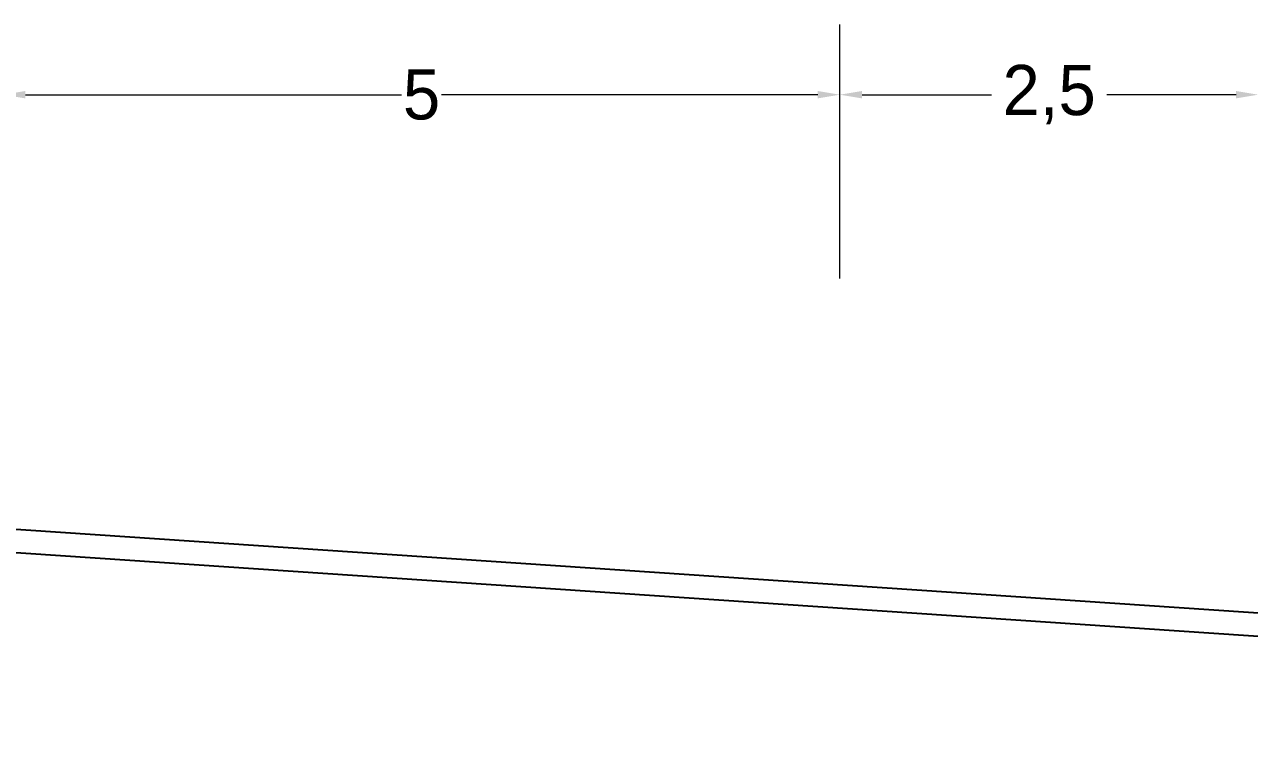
# Model space of a CAD drawing. Header units: millimetres. Extents: x 78.3 to 128, y 45 to 95.8.
# Drawn here: x 98.12 to 105.44, y 66.4 to 70.65 of the extents above; entities that cross this region are included whole.
import ezdxf

# ---------------------------------------------------------------- set-up
doc = ezdxf.new("R2010")
doc.units = ezdxf.units.MM
doc.header["$LTSCALE"] = 0.025
doc.layers.add('MURO CARGA', color=6, linetype='Continuous', lineweight=50)
doc.layers.add('MURO DIVISORIO', color=2, linetype='Continuous', lineweight=25)

msp = doc.modelspace()

# ---------------------------------------------------------------- linework, layer by layer
at = {"layer": 'MURO CARGA', "color": 1, "linetype": 'Continuous', "lineweight": 13}
for p, q in [((102.995, 69.1311), (102.995, 70.6496)), ((102.995, 69.1311), (102.995, 70.6496)), ((98.1275, 70.2301), (100.375, 70.2301)), ((102.8625, 70.2301), (100.615, 70.2301)), ((103.1275, 70.2301), (103.9, 70.2301)), ((105.3625, 70.2301), (104.59, 70.2301))]:
    msp.add_line(p, q, dxfattribs=at)
at = {"layer": 'MURO CARGA', "color": 1, "linetype": 'Continuous'}
for points in [[(98.1275, 70.2522), (98.1275, 70.2081), (97.995, 70.2301)], [(102.8625, 70.2522), (102.8625, 70.2081), (102.995, 70.2301)], [(103.1275, 70.2522), (103.1275, 70.2081), (102.995, 70.2301)], [(105.3625, 70.2522), (105.3625, 70.2081), (105.495, 70.2301)]]:
    msp.add_solid(points, dxfattribs=at)
at = {"layer": 'MURO DIVISORIO'}
for p, q in [((121.495, 66.054), (82.895, 68.654)), ((121.4856, 65.9143), (82.8856, 68.5143))]:
    msp.add_line(p, q, dxfattribs=at)

# ---------------------------------------------------------------- texts
at = {"layer": 'MURO CARGA', "color": 1, "linetype": 'Continuous', "char_height": 0.3, "attachment_point": 5}
for s, insert in [('5', (100.495, 70.2301)), ('2,5', (104.245, 70.2301))]:
    msp.add_mtext(s, dxfattribs=dict(at, insert=insert))

doc.saveas('drawing.dxf')
